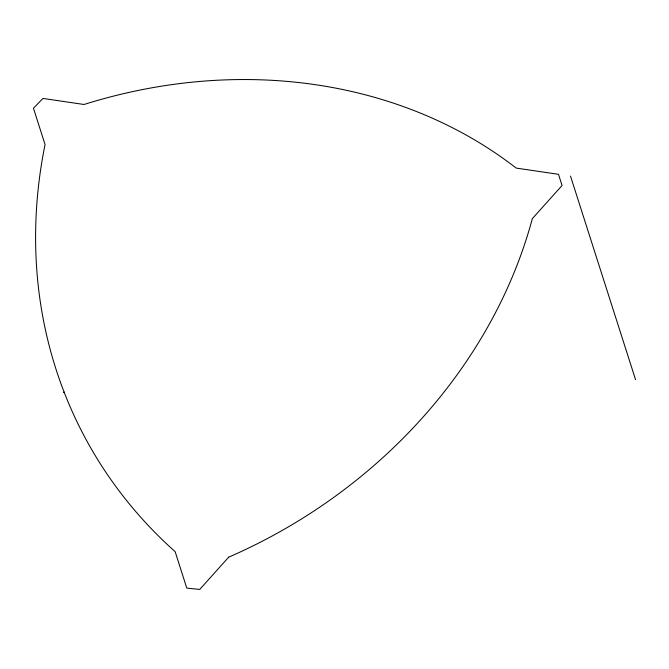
<?xml version="1.0" encoding="UTF-8"?>
<svg xmlns="http://www.w3.org/2000/svg" width="669" height="669" viewBox="0 0 669 669"><rect width="100%" height="100%" fill="white"/><g stroke="black" fill="none" stroke-linecap="round" stroke-linejoin="round"><path stroke-width="1" d="M63.421 392.444L64.283 392.118M570.506 176.081L635.55 379.641M228.664 557.177L199.73 589.439L186.785 588.101L175.144 551.657A551.323 475.525 -28.7 0 1 45.057 144.554L33.45 108.219L42.958 98.435L84.01 104.481A490.026 422.657 -28.7 0 1 516.2 168.086L558.49 174.316L562.06 185.497L532.348 218.621A490.034 422.666 -28.7 0 1 228.664 557.177"/></g></svg>
